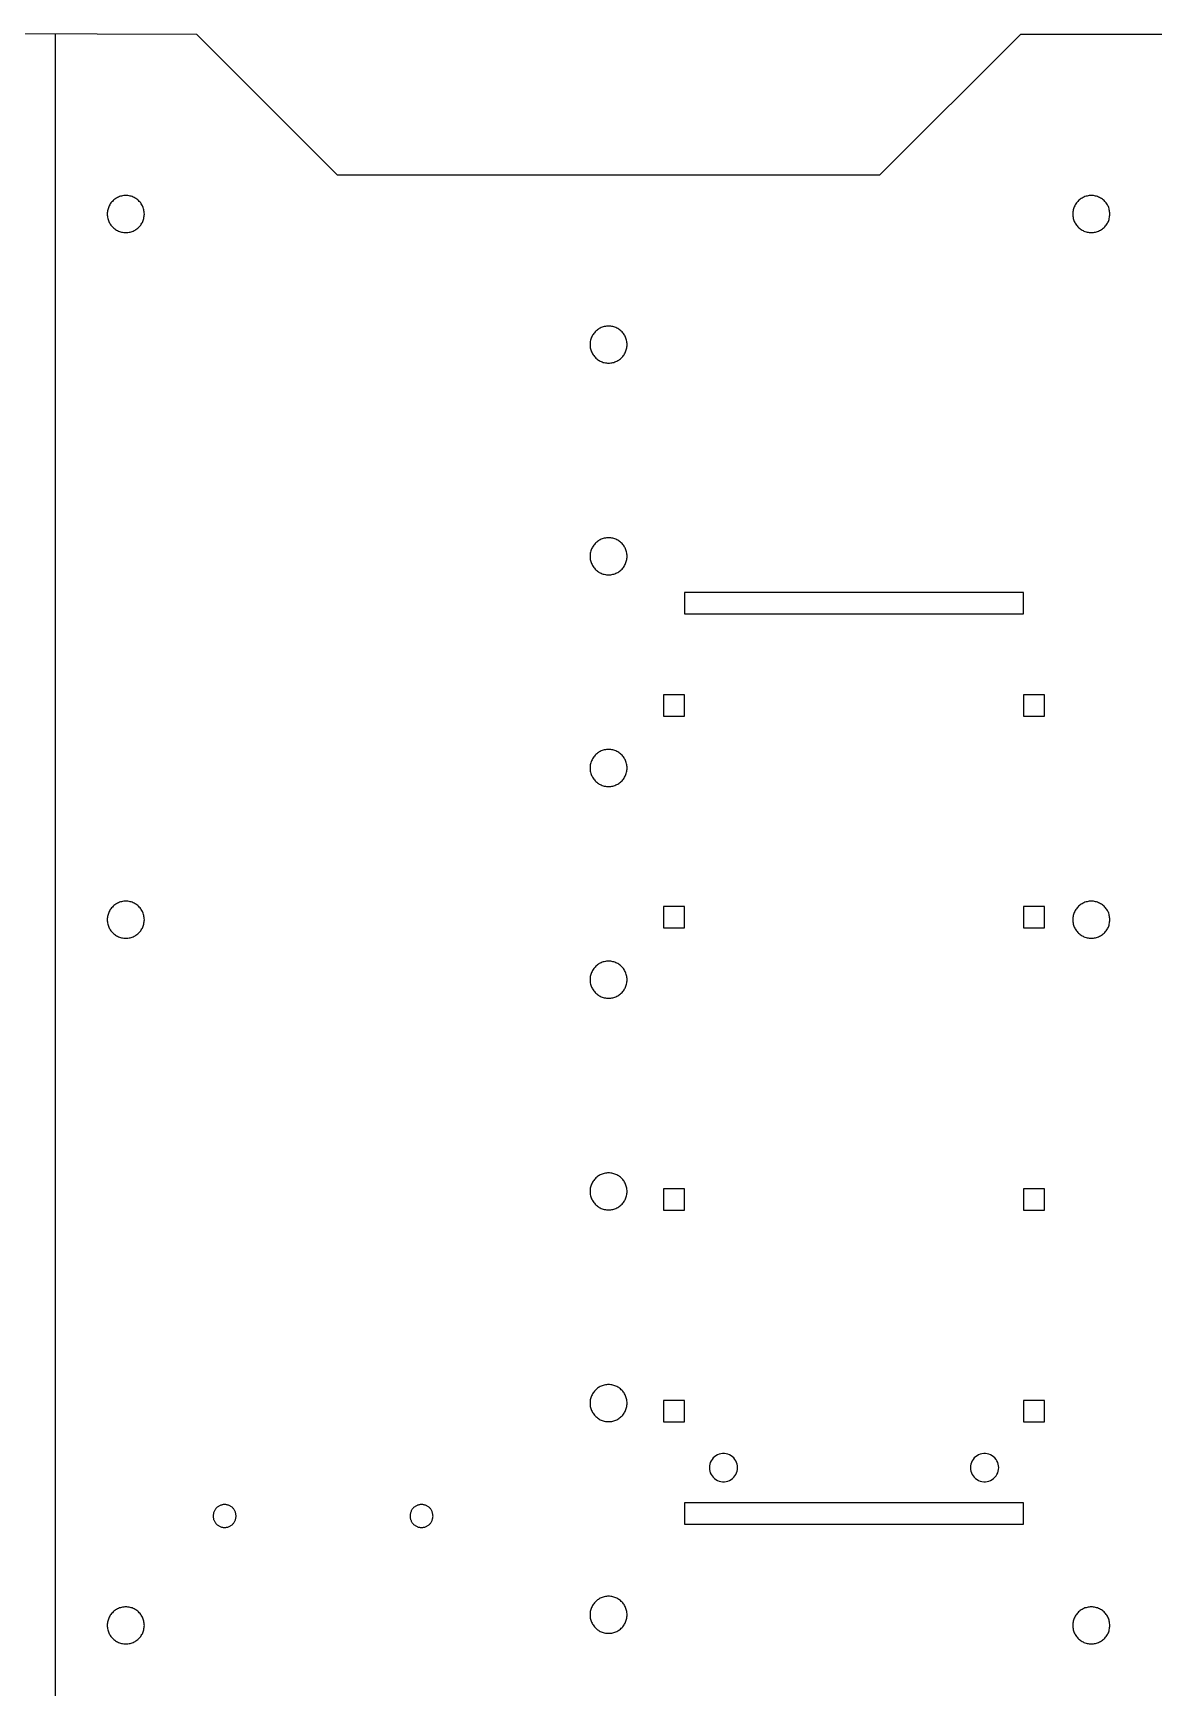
# Model space of a CAD drawing. Extents: x 0 to 785, y 0 to 479.
# Drawn here: x 154.1 to 314, y 243.9 to 478.4 of the extents above; entities that cross this region are included whole.
import ezdxf

# ---------------------------------------------------------------- set-up
doc = ezdxf.new("R2010")
doc.units = 0
doc.layers.add('LAYER_1', color=7, linetype='CONTINUOUS')

msp = doc.modelspace()

# ---------------------------------------------------------------- linework, layer by layer
at = {"layer": 'LAYER_1', "color": 7}
for p, q in [((136.94, 478.42), (177.22, 478.28)), ((157.22, 478.28), (157.22, 0)), ((177.22, 478.28), (197.22, 458.28)), ((274.02, 458.28), (294.02, 478.28)), ((294.02, 478.28), (314.02, 478.28)), ((274.02, 458.28), (197.22, 458.28)), ((169.85, 452.78), (169.85, 452.78)), ((306.65, 452.78), (306.65, 452.78)), ((238.25, 434.28), (238.25, 434.28)), ((238.25, 404.28), (238.25, 404.28)), ((294.4, 399.14), (246.4, 399.14)), ((246.4, 399.14), (246.4, 396.14)), ((294.4, 396.14), (294.4, 399.14)), ((246.4, 396.14), (294.4, 396.14)), ((246.4, 384.64), (243.4, 384.64)), ((243.4, 384.64), (243.4, 381.64)), ((246.4, 381.64), (246.4, 384.64)), ((297.4, 384.64), (294.4, 384.64)), ((294.4, 384.64), (294.4, 381.64)), ((297.4, 381.64), (297.4, 384.64)), ((243.4, 381.64), (246.4, 381.64)), ((294.4, 381.64), (297.4, 381.64)), ((238.25, 374.28), (238.25, 374.28)), ((246.4, 354.64), (243.4, 354.64)), ((243.4, 354.64), (243.4, 351.64)), ((246.4, 351.64), (246.4, 354.64)), ((297.4, 354.64), (294.4, 354.64)), ((294.4, 354.64), (294.4, 351.64)), ((297.4, 351.64), (297.4, 354.64)), ((169.85, 352.78), (169.85, 352.78)), ((306.65, 352.78), (306.65, 352.78)), ((243.4, 351.64), (246.4, 351.64)), ((294.4, 351.64), (297.4, 351.64)), ((238.25, 344.28), (238.25, 344.28)), ((238.25, 314.28), (238.25, 314.28)), ((246.4, 314.64), (243.4, 314.64)), ((243.4, 314.64), (243.4, 311.64)), ((246.4, 311.64), (246.4, 314.64)), ((297.4, 314.64), (294.4, 314.64)), ((294.4, 314.64), (294.4, 311.64)), ((297.4, 311.64), (297.4, 314.64)), ((243.4, 311.64), (246.4, 311.64)), ((294.4, 311.64), (297.4, 311.64)), ((238.25, 284.28), (238.25, 284.28)), ((246.4, 284.64), (243.4, 284.64)), ((243.4, 284.64), (243.4, 281.64)), ((246.4, 281.64), (246.4, 284.64)), ((297.4, 284.64), (294.4, 284.64)), ((294.4, 284.64), (294.4, 281.64)), ((297.4, 281.64), (297.4, 284.64)), ((243.4, 281.64), (246.4, 281.64)), ((294.4, 281.64), (297.4, 281.64)), ((250.83, 276.83), (250.63, 276.68)), ((251.05, 276.95), (250.83, 276.83)), ((251.28, 277.04), (251.05, 276.95)), ((251.53, 277.1), (251.28, 277.04)), ((251.77, 277.14), (251.53, 277.1)), ((252.03, 277.14), (251.77, 277.14)), ((252.27, 277.1), (252.03, 277.14)), ((252.52, 277.04), (252.27, 277.1)), ((252.75, 276.95), (252.52, 277.04)), ((252.97, 276.83), (252.75, 276.95)), ((253.17, 276.68), (252.97, 276.83)), ((287.83, 276.83), (287.62, 276.68)), ((288.05, 276.95), (287.83, 276.83)), ((288.28, 277.04), (288.05, 276.95)), ((288.53, 277.1), (288.28, 277.04)), ((288.77, 277.14), (288.53, 277.1)), ((289.03, 277.14), (288.77, 277.14)), ((289.27, 277.1), (289.03, 277.14)), ((289.52, 277.04), (289.27, 277.1)), ((289.75, 276.95), (289.52, 277.04)), ((289.97, 276.83), (289.75, 276.95)), ((290.17, 276.68), (289.97, 276.83)), ((249.92, 275.39), (249.9, 275.14)), ((249.9, 275.14), (249.92, 274.89)), ((249.96, 275.64), (249.92, 275.39)), ((249.92, 274.89), (249.96, 274.64)), ((250.04, 275.88), (249.96, 275.64)), ((249.96, 274.64), (250.04, 274.4)), ((250.15, 276.1), (250.04, 275.88)), ((250.04, 274.4), (250.15, 274.18)), ((250.28, 276.31), (250.15, 276.1)), ((250.44, 276.51), (250.28, 276.31)), ((250.63, 276.68), (250.44, 276.51)), ((253.36, 276.51), (253.17, 276.68)), ((253.52, 276.31), (253.36, 276.51)), ((253.65, 276.1), (253.52, 276.31)), ((253.76, 275.88), (253.65, 276.1)), ((253.65, 274.18), (253.76, 274.4)), ((253.84, 275.64), (253.76, 275.88)), ((253.76, 274.4), (253.84, 274.64)), ((253.88, 275.39), (253.84, 275.64)), ((253.84, 274.64), (253.88, 274.89)), ((253.9, 275.14), (253.88, 275.39)), ((253.88, 274.89), (253.9, 275.14)), ((286.92, 275.39), (286.9, 275.14)), ((286.9, 275.14), (286.92, 274.89)), ((286.96, 275.64), (286.92, 275.39)), ((286.92, 274.89), (286.96, 274.64)), ((287.04, 275.88), (286.96, 275.64)), ((286.96, 274.64), (287.04, 274.4)), ((287.15, 276.1), (287.04, 275.88)), ((287.04, 274.4), (287.15, 274.18)), ((287.28, 276.31), (287.15, 276.1)), ((287.44, 276.51), (287.28, 276.31)), ((287.62, 276.68), (287.44, 276.51)), ((290.36, 276.51), (290.17, 276.68)), ((290.52, 276.31), (290.36, 276.51)), ((290.65, 276.1), (290.52, 276.31)), ((290.76, 275.88), (290.65, 276.1)), ((290.65, 274.18), (290.76, 274.4)), ((290.84, 275.64), (290.76, 275.88)), ((290.76, 274.4), (290.84, 274.64)), ((290.88, 275.39), (290.84, 275.64)), ((290.84, 274.64), (290.88, 274.89)), ((290.9, 275.14), (290.88, 275.39)), ((290.88, 274.89), (290.9, 275.14)), ((250.15, 274.18), (250.28, 273.96)), ((250.28, 273.96), (250.44, 273.77)), ((250.44, 273.77), (250.63, 273.6)), ((250.63, 273.6), (250.83, 273.45)), ((250.83, 273.45), (251.05, 273.33)), ((251.05, 273.33), (251.28, 273.24)), ((251.28, 273.24), (251.53, 273.17)), ((251.53, 273.17), (251.77, 273.14)), ((251.77, 273.14), (252.03, 273.14)), ((252.03, 273.14), (252.27, 273.17)), ((252.27, 273.17), (252.52, 273.24)), ((252.52, 273.24), (252.75, 273.33)), ((252.75, 273.33), (252.97, 273.45)), ((252.97, 273.45), (253.17, 273.6)), ((253.17, 273.6), (253.36, 273.77)), ((253.36, 273.77), (253.52, 273.96)), ((253.52, 273.96), (253.65, 274.18)), ((287.15, 274.18), (287.28, 273.96)), ((287.28, 273.96), (287.44, 273.77)), ((287.44, 273.77), (287.62, 273.6)), ((287.62, 273.6), (287.83, 273.45)), ((287.83, 273.45), (288.05, 273.33)), ((288.05, 273.33), (288.28, 273.24)), ((288.28, 273.24), (288.53, 273.17)), ((288.53, 273.17), (288.77, 273.14)), ((288.77, 273.14), (289.03, 273.14)), ((289.03, 273.14), (289.27, 273.17)), ((289.27, 273.17), (289.52, 273.24)), ((289.52, 273.24), (289.75, 273.33)), ((289.75, 273.33), (289.97, 273.45)), ((289.97, 273.45), (290.17, 273.6)), ((290.17, 273.6), (290.36, 273.77)), ((290.36, 273.77), (290.52, 273.96)), ((290.52, 273.96), (290.65, 274.18)), ((294.4, 270.14), (246.4, 270.14)), ((246.4, 270.14), (246.4, 267.14)), ((294.4, 267.14), (294.4, 270.14)), ((182.85, 268.28), (182.85, 268.28)), ((210.75, 268.28), (210.75, 268.28)), ((246.4, 267.14), (294.4, 267.14)), ((238.25, 254.28), (238.25, 254.28)), ((169.85, 252.78), (169.85, 252.78)), ((306.65, 252.78), (306.65, 252.78))]:
    msp.add_line(p, q, dxfattribs=at)
for points, knots in [([(169.85, 452.78), (169.84, 452.68), (169.82, 452.48), (169.77, 452.17), (169.7, 451.88), (169.58, 451.6), (169.42, 451.34), (169.24, 451.09), (169.03, 450.87), (168.79, 450.67), (168.54, 450.5), (168.26, 450.37), (167.98, 450.26), (167.68, 450.19), (167.37, 450.16), (167.07, 450.16), (166.77, 450.19), (166.47, 450.26), (166.18, 450.37), (165.91, 450.5), (165.65, 450.67), (165.42, 450.87), (165.21, 451.09), (165.02, 451.34), (164.87, 451.6), (164.75, 451.88), (164.66, 452.17), (164.61, 452.48), (164.59, 452.78), (164.61, 453.09), (164.66, 453.39), (164.75, 453.68), (164.87, 453.96), (165.02, 454.23), (165.21, 454.47), (165.42, 454.69), (165.65, 454.89), (165.91, 455.06), (166.18, 455.2), (166.47, 455.3), (166.77, 455.37), (167.07, 455.41), (167.37, 455.41), (167.68, 455.37), (167.98, 455.3), (168.26, 455.2), (168.54, 455.06), (168.79, 454.89), (169.03, 454.69), (169.24, 454.47), (169.42, 454.23), (169.58, 453.97), (169.7, 453.69), (169.77, 453.39), (169.82, 453.09), (169.84, 452.88), (169.85, 452.78)], [0, 0, 0, 0, 0.308068, 0.613971, 0.91778, 1.218456, 1.521441, 1.82543, 2.13292, 2.439392, 2.745487, 3.051953, 3.358798, 3.665707, 3.968087, 4.270376, 4.572624, 4.879311, 5.186069, 5.492818, 5.79956, 6.106311, 6.413019, 6.715321, 7.017637, 7.319939, 7.626649, 7.933403, 8.240141, 8.546879, 8.853633, 9.160343, 9.462646, 9.764961, 10.067263, 10.37397, 10.68072, 10.987463, 11.294212, 11.60097, 11.907658, 12.209906, 12.512195, 12.814574, 13.121484, 13.428329, 13.734795, 14.04089, 14.347362, 14.654851, 14.958841, 15.261826, 15.562501, 15.86631, 16.172213, 16.480282, 16.480282, 16.480282, 16.480282]), ([(306.65, 452.78), (306.64, 452.68), (306.62, 452.48), (306.57, 452.17), (306.5, 451.88), (306.38, 451.6), (306.22, 451.34), (306.04, 451.09), (305.83, 450.87), (305.59, 450.67), (305.34, 450.5), (305.06, 450.37), (304.78, 450.26), (304.48, 450.19), (304.17, 450.16), (303.87, 450.16), (303.57, 450.19), (303.27, 450.26), (302.98, 450.37), (302.71, 450.5), (302.45, 450.67), (302.22, 450.87), (302.01, 451.09), (301.82, 451.34), (301.67, 451.6), (301.55, 451.88), (301.46, 452.17), (301.41, 452.48), (301.39, 452.78), (301.41, 453.09), (301.46, 453.39), (301.55, 453.68), (301.67, 453.96), (301.82, 454.23), (302.01, 454.47), (302.22, 454.69), (302.45, 454.89), (302.71, 455.06), (302.98, 455.2), (303.27, 455.3), (303.57, 455.37), (303.87, 455.41), (304.17, 455.41), (304.48, 455.37), (304.78, 455.3), (305.06, 455.2), (305.34, 455.06), (305.59, 454.89), (305.83, 454.69), (306.04, 454.47), (306.22, 454.23), (306.38, 453.97), (306.5, 453.69), (306.57, 453.39), (306.62, 453.09), (306.64, 452.88), (306.65, 452.78)], [0, 0, 0, 0, 0.308069, 0.613971, 0.91778, 1.218456, 1.521441, 1.825431, 2.132922, 2.439393, 2.745489, 3.051953, 3.358798, 3.665707, 3.968087, 4.270375, 4.572623, 4.879311, 5.186071, 5.49282, 5.799561, 6.106312, 6.41302, 6.715321, 7.017637, 7.319939, 7.62665, 7.933403, 8.240141, 8.546879, 8.853633, 9.160344, 9.462645, 9.764961, 10.067262, 10.373969, 10.68072, 10.987462, 11.294212, 11.60097, 11.907659, 12.209906, 12.512194, 12.814574, 13.121484, 13.428328, 13.734793, 14.040889, 14.34736, 14.65485, 14.958839, 15.261825, 15.562501, 15.86631, 16.172212, 16.480282, 16.480282, 16.480282, 16.480282]), ([(238.25, 434.28), (238.24, 434.18), (238.22, 433.98), (238.17, 433.67), (238.1, 433.38), (237.98, 433.1), (237.82, 432.84), (237.64, 432.59), (237.43, 432.37), (237.19, 432.17), (236.94, 432), (236.66, 431.87), (236.38, 431.76), (236.08, 431.69), (235.77, 431.66), (235.47, 431.66), (235.17, 431.69), (234.87, 431.76), (234.58, 431.87), (234.31, 432), (234.05, 432.17), (233.82, 432.37), (233.61, 432.59), (233.42, 432.84), (233.27, 433.1), (233.15, 433.38), (233.06, 433.67), (233.01, 433.98), (232.99, 434.28), (233.01, 434.59), (233.06, 434.89), (233.15, 435.18), (233.27, 435.46), (233.42, 435.73), (233.61, 435.97), (233.82, 436.19), (234.05, 436.39), (234.31, 436.56), (234.58, 436.7), (234.87, 436.8), (235.17, 436.87), (235.47, 436.91), (235.77, 436.91), (236.08, 436.87), (236.38, 436.8), (236.66, 436.7), (236.94, 436.56), (237.19, 436.39), (237.43, 436.19), (237.64, 435.97), (237.82, 435.73), (237.98, 435.47), (238.1, 435.19), (238.17, 434.89), (238.22, 434.59), (238.24, 434.38), (238.25, 434.28)], [0, 0, 0, 0, 0.308066, 0.613966, 0.917772, 1.218445, 1.521427, 1.825413, 2.132901, 2.439371, 2.745464, 3.051929, 3.358774, 3.665684, 3.968063, 4.270351, 4.572598, 4.879288, 5.186046, 5.492795, 5.799536, 6.106285, 6.41299, 6.715288, 7.0176, 7.319899, 7.626607, 7.933358, 8.240093, 8.546831, 8.853584, 9.160296, 9.462597, 9.764912, 10.067214, 10.373921, 10.680672, 10.987415, 11.294163, 11.600924, 11.907612, 12.209859, 12.512147, 12.814526, 13.121436, 13.42828, 13.734745, 14.040841, 14.347313, 14.654803, 14.958793, 15.261778, 15.562452, 15.866262, 16.172165, 16.480233, 16.480233, 16.480233, 16.480233]), ([(238.25, 404.28), (238.24, 404.18), (238.22, 403.98), (238.17, 403.67), (238.1, 403.38), (237.98, 403.1), (237.82, 402.84), (237.64, 402.59), (237.43, 402.37), (237.19, 402.17), (236.94, 402), (236.66, 401.87), (236.38, 401.76), (236.08, 401.69), (235.77, 401.66), (235.47, 401.66), (235.17, 401.69), (234.87, 401.76), (234.58, 401.87), (234.31, 402), (234.05, 402.17), (233.82, 402.37), (233.61, 402.59), (233.42, 402.84), (233.27, 403.1), (233.15, 403.38), (233.06, 403.67), (233.01, 403.98), (232.99, 404.28), (233.01, 404.59), (233.06, 404.89), (233.15, 405.18), (233.27, 405.46), (233.42, 405.73), (233.61, 405.97), (233.82, 406.19), (234.05, 406.39), (234.31, 406.56), (234.58, 406.7), (234.87, 406.8), (235.17, 406.87), (235.47, 406.91), (235.77, 406.91), (236.08, 406.87), (236.38, 406.8), (236.66, 406.7), (236.94, 406.56), (237.19, 406.39), (237.43, 406.19), (237.64, 405.97), (237.82, 405.73), (237.98, 405.47), (238.1, 405.19), (238.17, 404.89), (238.22, 404.59), (238.24, 404.38), (238.25, 404.28)], [0, 0, 0, 0, 0.308068, 0.613971, 0.91778, 1.218455, 1.52144, 1.82543, 2.13292, 2.439392, 2.745488, 3.051951, 3.358796, 3.665707, 3.968086, 4.270374, 4.572621, 4.879309, 5.18607, 5.492818, 5.799562, 6.106312, 6.413019, 6.71532, 7.017635, 7.319937, 7.626648, 7.933401, 8.240139, 8.546878, 8.853631, 9.160342, 9.462643, 9.764958, 10.06726, 10.373967, 10.680718, 10.987461, 11.294209, 11.60097, 11.907658, 12.209905, 12.512193, 12.814571, 13.121483, 13.428328, 13.734791, 14.040887, 14.347359, 14.654848, 14.958838, 15.261823, 15.562499, 15.866307, 16.17221, 16.480279, 16.480279, 16.480279, 16.480279]), ([(238.25, 374.28), (238.24, 374.18), (238.22, 373.98), (238.17, 373.67), (238.1, 373.38), (237.98, 373.1), (237.82, 372.84), (237.64, 372.59), (237.43, 372.37), (237.19, 372.17), (236.94, 372), (236.66, 371.87), (236.38, 371.76), (236.08, 371.69), (235.77, 371.66), (235.47, 371.66), (235.17, 371.69), (234.87, 371.76), (234.58, 371.87), (234.31, 372), (234.05, 372.17), (233.82, 372.37), (233.61, 372.59), (233.42, 372.84), (233.27, 373.1), (233.15, 373.38), (233.06, 373.67), (233.01, 373.98), (232.99, 374.28), (233.01, 374.59), (233.06, 374.89), (233.15, 375.18), (233.27, 375.46), (233.42, 375.73), (233.61, 375.97), (233.82, 376.19), (234.05, 376.39), (234.31, 376.56), (234.58, 376.7), (234.87, 376.8), (235.17, 376.87), (235.47, 376.91), (235.77, 376.91), (236.08, 376.87), (236.38, 376.8), (236.66, 376.7), (236.94, 376.56), (237.19, 376.39), (237.43, 376.19), (237.64, 375.97), (237.82, 375.73), (237.98, 375.47), (238.1, 375.19), (238.17, 374.89), (238.22, 374.59), (238.24, 374.38), (238.25, 374.28)], [0, 0, 0, 0, 0.308066, 0.613968, 0.917775, 1.218451, 1.521435, 1.825423, 2.132912, 2.439383, 2.745478, 3.051943, 3.358787, 3.665697, 3.968076, 4.270364, 4.572611, 4.879299, 5.186059, 5.492807, 5.799549, 6.1063, 6.413006, 6.715306, 7.017621, 7.319922, 7.626631, 7.933384, 8.240119, 8.546857, 8.853608, 9.160316, 9.462619, 9.764933, 10.067232, 10.373939, 10.68069, 10.987432, 11.29418, 11.600939, 11.907629, 12.209876, 12.512164, 12.814543, 13.121453, 13.428297, 13.734762, 14.040857, 14.347329, 14.654818, 14.958805, 15.261789, 15.562466, 15.866273, 16.172174, 16.480241, 16.480241, 16.480241, 16.480241]), ([(169.85, 352.78), (169.84, 352.68), (169.82, 352.48), (169.77, 352.17), (169.7, 351.88), (169.58, 351.6), (169.42, 351.34), (169.24, 351.09), (169.03, 350.87), (168.79, 350.67), (168.54, 350.5), (168.26, 350.37), (167.98, 350.26), (167.68, 350.19), (167.37, 350.16), (167.07, 350.16), (166.77, 350.19), (166.47, 350.26), (166.18, 350.37), (165.91, 350.5), (165.65, 350.67), (165.42, 350.87), (165.21, 351.09), (165.02, 351.34), (164.87, 351.6), (164.75, 351.88), (164.66, 352.17), (164.61, 352.48), (164.59, 352.78), (164.61, 353.09), (164.66, 353.39), (164.75, 353.68), (164.87, 353.96), (165.02, 354.23), (165.21, 354.47), (165.42, 354.69), (165.65, 354.89), (165.91, 355.06), (166.18, 355.2), (166.47, 355.3), (166.77, 355.37), (167.07, 355.41), (167.37, 355.41), (167.68, 355.37), (167.98, 355.3), (168.26, 355.2), (168.54, 355.06), (168.79, 354.89), (169.03, 354.69), (169.24, 354.47), (169.42, 354.23), (169.58, 353.97), (169.7, 353.69), (169.77, 353.39), (169.82, 353.09), (169.84, 352.88), (169.85, 352.78)], [0, 0, 0, 0, 0.308066, 0.613968, 0.917775, 1.218451, 1.521435, 1.825422, 2.132912, 2.439383, 2.745478, 3.051943, 3.358788, 3.665698, 3.968078, 4.270367, 4.572615, 4.879302, 5.186061, 5.492809, 5.799551, 6.106302, 6.413008, 6.715309, 7.017624, 7.319926, 7.626633, 7.933385, 8.240123, 8.546858, 8.853611, 9.160319, 9.462622, 9.764937, 10.067237, 10.373943, 10.680693, 10.987436, 11.294184, 11.600943, 11.90763, 12.209878, 12.512167, 12.814547, 13.121457, 13.428302, 13.734767, 14.040862, 14.347333, 14.654822, 14.958811, 15.261794, 15.56247, 15.866276, 16.172178, 16.480244, 16.480244, 16.480244, 16.480244]), ([(306.65, 352.78), (306.64, 352.68), (306.62, 352.48), (306.57, 352.17), (306.5, 351.88), (306.38, 351.6), (306.22, 351.34), (306.04, 351.09), (305.83, 350.87), (305.59, 350.67), (305.34, 350.5), (305.06, 350.37), (304.78, 350.26), (304.48, 350.19), (304.17, 350.16), (303.87, 350.16), (303.57, 350.19), (303.27, 350.26), (302.98, 350.37), (302.71, 350.5), (302.45, 350.67), (302.22, 350.87), (302.01, 351.09), (301.82, 351.34), (301.67, 351.6), (301.55, 351.88), (301.46, 352.17), (301.41, 352.48), (301.39, 352.78), (301.41, 353.09), (301.46, 353.39), (301.55, 353.68), (301.67, 353.96), (301.82, 354.23), (302.01, 354.47), (302.22, 354.69), (302.45, 354.89), (302.71, 355.06), (302.98, 355.2), (303.27, 355.3), (303.57, 355.37), (303.87, 355.41), (304.17, 355.41), (304.48, 355.37), (304.78, 355.3), (305.06, 355.2), (305.34, 355.06), (305.59, 354.89), (305.83, 354.69), (306.04, 354.47), (306.22, 354.23), (306.38, 353.97), (306.5, 353.69), (306.57, 353.39), (306.62, 353.09), (306.64, 352.88), (306.65, 352.78)], [0, 0, 0, 0, 0.308067, 0.613968, 0.917775, 1.218451, 1.521436, 1.825423, 2.132913, 2.439385, 2.745479, 3.051945, 3.358789, 3.665698, 3.968078, 4.270366, 4.572614, 4.879302, 5.186061, 5.492811, 5.799551, 6.106302, 6.413009, 6.71531, 7.017624, 7.319925, 7.626634, 7.933386, 8.240122, 8.546858, 8.85361, 9.160319, 9.462621, 9.764936, 10.067236, 10.373942, 10.680692, 10.987433, 11.294184, 11.600942, 11.90763, 12.209878, 12.512166, 12.814546, 13.121455, 13.428299, 13.734764, 14.040859, 14.347331, 14.65482, 14.958808, 15.261793, 15.562469, 15.866275, 16.172177, 16.480244, 16.480244, 16.480244, 16.480244]), ([(238.25, 344.28), (238.24, 344.18), (238.22, 343.98), (238.17, 343.67), (238.1, 343.38), (237.98, 343.1), (237.82, 342.84), (237.64, 342.59), (237.43, 342.37), (237.19, 342.17), (236.94, 342), (236.66, 341.87), (236.38, 341.76), (236.08, 341.69), (235.77, 341.66), (235.47, 341.66), (235.17, 341.69), (234.87, 341.76), (234.58, 341.87), (234.31, 342), (234.05, 342.17), (233.82, 342.37), (233.61, 342.59), (233.42, 342.84), (233.27, 343.1), (233.15, 343.38), (233.06, 343.67), (233.01, 343.98), (232.99, 344.28), (233.01, 344.59), (233.06, 344.89), (233.15, 345.18), (233.27, 345.46), (233.42, 345.73), (233.61, 345.97), (233.82, 346.19), (234.05, 346.39), (234.31, 346.56), (234.58, 346.7), (234.87, 346.8), (235.17, 346.87), (235.47, 346.91), (235.77, 346.91), (236.08, 346.87), (236.38, 346.8), (236.66, 346.7), (236.94, 346.56), (237.19, 346.39), (237.43, 346.19), (237.64, 345.97), (237.82, 345.73), (237.98, 345.47), (238.1, 345.19), (238.17, 344.89), (238.22, 344.59), (238.24, 344.38), (238.25, 344.28)], [0, 0, 0, 0, 0.308068, 0.613969, 0.917775, 1.21845, 1.521434, 1.825423, 2.132912, 2.439383, 2.745478, 3.051942, 3.358786, 3.665698, 3.968077, 4.270365, 4.572611, 4.879302, 5.18606, 5.492809, 5.79955, 6.106301, 6.413008, 6.715309, 7.017623, 7.319924, 7.626633, 7.933385, 8.240121, 8.546856, 8.853609, 9.160318, 9.462619, 9.764934, 10.067234, 10.37394, 10.680691, 10.987433, 11.294182, 11.600941, 11.907629, 12.209875, 12.512162, 12.814543, 13.121454, 13.428299, 13.734762, 14.040858, 14.347328, 14.654817, 14.958807, 15.261791, 15.562465, 15.866272, 16.172174, 16.48024, 16.48024, 16.48024, 16.48024]), ([(238.25, 314.28), (238.24, 314.18), (238.22, 313.98), (238.17, 313.67), (238.1, 313.38), (237.98, 313.1), (237.82, 312.84), (237.64, 312.59), (237.43, 312.37), (237.19, 312.17), (236.94, 312), (236.66, 311.87), (236.38, 311.76), (236.08, 311.69), (235.77, 311.66), (235.47, 311.66), (235.17, 311.69), (234.87, 311.76), (234.58, 311.87), (234.31, 312), (234.05, 312.17), (233.82, 312.37), (233.61, 312.59), (233.42, 312.84), (233.27, 313.1), (233.15, 313.38), (233.06, 313.67), (233.01, 313.98), (232.99, 314.28), (233.01, 314.59), (233.06, 314.89), (233.15, 315.18), (233.27, 315.46), (233.42, 315.73), (233.61, 315.97), (233.82, 316.19), (234.05, 316.39), (234.31, 316.56), (234.58, 316.7), (234.87, 316.8), (235.17, 316.87), (235.47, 316.91), (235.77, 316.91), (236.08, 316.87), (236.38, 316.8), (236.66, 316.7), (236.94, 316.56), (237.19, 316.39), (237.43, 316.19), (237.64, 315.97), (237.82, 315.73), (237.98, 315.47), (238.1, 315.19), (238.17, 314.89), (238.22, 314.59), (238.24, 314.38), (238.25, 314.28)], [0, 0, 0, 0, 0.308067, 0.613968, 0.917775, 1.218451, 1.521436, 1.825424, 2.132912, 2.439384, 2.745479, 3.051944, 3.358788, 3.665698, 3.968077, 4.270365, 4.572612, 4.879302, 5.186061, 5.492809, 5.799551, 6.106302, 6.413008, 6.715308, 7.017622, 7.319925, 7.626634, 7.933385, 8.240122, 8.546857, 8.853609, 9.160319, 9.462619, 9.764935, 10.067235, 10.373941, 10.680691, 10.987434, 11.294182, 11.600942, 11.90763, 12.209876, 12.512163, 12.814544, 13.121455, 13.428299, 13.734762, 14.040858, 14.347329, 14.654818, 14.958806, 15.261791, 15.562466, 15.866273, 16.172174, 16.480241, 16.480241, 16.480241, 16.480241]), ([(238.25, 284.28), (238.24, 284.18), (238.22, 283.98), (238.17, 283.67), (238.1, 283.38), (237.98, 283.1), (237.82, 282.84), (237.64, 282.59), (237.43, 282.37), (237.19, 282.17), (236.94, 282), (236.66, 281.87), (236.38, 281.76), (236.08, 281.69), (235.77, 281.66), (235.47, 281.66), (235.17, 281.69), (234.87, 281.76), (234.58, 281.87), (234.31, 282), (234.05, 282.17), (233.82, 282.37), (233.61, 282.59), (233.42, 282.84), (233.27, 283.1), (233.15, 283.38), (233.06, 283.67), (233.01, 283.98), (232.99, 284.28), (233.01, 284.59), (233.06, 284.89), (233.15, 285.18), (233.27, 285.46), (233.42, 285.73), (233.61, 285.97), (233.82, 286.19), (234.05, 286.39), (234.31, 286.56), (234.58, 286.7), (234.87, 286.8), (235.17, 286.87), (235.47, 286.91), (235.77, 286.91), (236.08, 286.87), (236.38, 286.8), (236.66, 286.7), (236.94, 286.56), (237.19, 286.39), (237.43, 286.19), (237.64, 285.97), (237.82, 285.73), (237.98, 285.47), (238.1, 285.19), (238.17, 284.89), (238.22, 284.59), (238.24, 284.38), (238.25, 284.28)], [0, 0, 0, 0, 0.308067, 0.613968, 0.917776, 1.218451, 1.521435, 1.825424, 2.132912, 2.439384, 2.745479, 3.051944, 3.358787, 3.665697, 3.968076, 4.270364, 4.572611, 4.879299, 5.186059, 5.492807, 5.799549, 6.1063, 6.413006, 6.715307, 7.017621, 7.319922, 7.626631, 7.933382, 8.24012, 8.546856, 8.853608, 9.160319, 9.46262, 9.764934, 10.067236, 10.37394, 10.68069, 10.987432, 11.294182, 11.600941, 11.907629, 12.209876, 12.512164, 12.814543, 13.121454, 13.428299, 13.734763, 14.040858, 14.347328, 14.654815, 14.958805, 15.261788, 15.562464, 15.866272, 16.172173, 16.480241, 16.480241, 16.480241, 16.480241]), ([(182.85, 268.28), (182.84, 268.22), (182.83, 268.09), (182.8, 267.91), (182.75, 267.72), (182.68, 267.55), (182.59, 267.39), (182.47, 267.24), (182.34, 267.1), (182.2, 266.98), (182.04, 266.87), (181.87, 266.79), (181.69, 266.72), (181.5, 266.68), (181.32, 266.66), (181.13, 266.66), (180.94, 266.68), (180.76, 266.72), (180.58, 266.79), (180.41, 266.87), (180.25, 266.98), (180.1, 267.1), (179.97, 267.24), (179.86, 267.39), (179.77, 267.55), (179.69, 267.72), (179.64, 267.9), (179.61, 268.09), (179.59, 268.28), (179.61, 268.47), (179.64, 268.66), (179.69, 268.84), (179.77, 269.01), (179.86, 269.18), (179.97, 269.33), (180.1, 269.47), (180.25, 269.59), (180.41, 269.69), (180.58, 269.78), (180.76, 269.84), (180.94, 269.89), (181.13, 269.91), (181.32, 269.91), (181.5, 269.89), (181.69, 269.84), (181.87, 269.78), (182.04, 269.69), (182.2, 269.59), (182.34, 269.47), (182.47, 269.33), (182.59, 269.18), (182.68, 269.01), (182.75, 268.84), (182.8, 268.66), (182.83, 268.47), (182.84, 268.35), (182.85, 268.28)], [0, 0, 0, 0, 0.190708, 0.380075, 0.568145, 0.754278, 0.94184, 1.130024, 1.320373, 1.510093, 1.699581, 1.889297, 2.079248, 2.269241, 2.456428, 2.643558, 2.830663, 3.020518, 3.210416, 3.400309, 3.590197, 3.780091, 3.969955, 4.157093, 4.34424, 4.53138, 4.721247, 4.911141, 5.101025, 5.29091, 5.480804, 5.670671, 5.85781, 6.044958, 6.232096, 6.42196, 6.611854, 6.801742, 6.991635, 7.181533, 7.371388, 7.558493, 7.745623, 7.93281, 8.122802, 8.312754, 8.50247, 8.691957, 8.881678, 9.072029, 9.260211, 9.447772, 9.633905, 9.821975, 10.011343, 10.202052, 10.202052, 10.202052, 10.202052]), ([(210.75, 268.28), (210.74, 268.22), (210.73, 268.09), (210.7, 267.91), (210.65, 267.72), (210.58, 267.55), (210.49, 267.39), (210.37, 267.24), (210.24, 267.1), (210.1, 266.98), (209.94, 266.87), (209.77, 266.79), (209.59, 266.72), (209.4, 266.68), (209.22, 266.66), (209.03, 266.66), (208.84, 266.68), (208.66, 266.72), (208.48, 266.79), (208.31, 266.87), (208.15, 266.98), (208, 267.1), (207.87, 267.24), (207.76, 267.39), (207.67, 267.55), (207.59, 267.72), (207.54, 267.9), (207.51, 268.09), (207.49, 268.28), (207.51, 268.47), (207.54, 268.66), (207.59, 268.84), (207.67, 269.01), (207.76, 269.18), (207.87, 269.33), (208, 269.47), (208.15, 269.59), (208.31, 269.69), (208.48, 269.78), (208.66, 269.84), (208.84, 269.89), (209.03, 269.91), (209.22, 269.91), (209.4, 269.89), (209.59, 269.84), (209.77, 269.78), (209.94, 269.69), (210.1, 269.59), (210.24, 269.47), (210.37, 269.33), (210.49, 269.18), (210.58, 269.01), (210.65, 268.84), (210.7, 268.66), (210.73, 268.47), (210.74, 268.35), (210.75, 268.28)], [0, 0, 0, 0, 0.190708, 0.380075, 0.568146, 0.754279, 0.94184, 1.130022, 1.320372, 1.510092, 1.699579, 1.889296, 2.079248, 2.269239, 2.456426, 2.643556, 2.830661, 3.020517, 3.210416, 3.40031, 3.590196, 3.780089, 3.969956, 4.157093, 4.344238, 4.531378, 4.721245, 4.911139, 5.101023, 5.290908, 5.480802, 5.670669, 5.857808, 6.044955, 6.232094, 6.421958, 6.611851, 6.801737, 6.991631, 7.18153, 7.371386, 7.558491, 7.745621, 7.932808, 8.122799, 8.312751, 8.502468, 8.691954, 8.881674, 9.072025, 9.260207, 9.447768, 9.633901, 9.821972, 10.011339, 10.202048, 10.202048, 10.202048, 10.202048]), ([(238.25, 254.28), (238.24, 254.18), (238.22, 253.98), (238.17, 253.67), (238.1, 253.38), (237.98, 253.1), (237.82, 252.84), (237.64, 252.59), (237.43, 252.37), (237.19, 252.17), (236.94, 252), (236.66, 251.87), (236.38, 251.76), (236.08, 251.69), (235.77, 251.66), (235.47, 251.66), (235.17, 251.69), (234.87, 251.76), (234.58, 251.87), (234.31, 252), (234.05, 252.17), (233.82, 252.37), (233.61, 252.59), (233.42, 252.84), (233.27, 253.1), (233.15, 253.38), (233.06, 253.67), (233.01, 253.98), (232.99, 254.28), (233.01, 254.59), (233.06, 254.89), (233.15, 255.18), (233.27, 255.46), (233.42, 255.73), (233.61, 255.97), (233.82, 256.19), (234.05, 256.39), (234.31, 256.56), (234.58, 256.7), (234.87, 256.8), (235.17, 256.87), (235.47, 256.91), (235.77, 256.91), (236.08, 256.87), (236.38, 256.8), (236.66, 256.7), (236.94, 256.56), (237.19, 256.39), (237.43, 256.19), (237.64, 255.97), (237.82, 255.73), (237.98, 255.47), (238.1, 255.19), (238.17, 254.89), (238.22, 254.59), (238.24, 254.38), (238.25, 254.28)], [0, 0, 0, 0, 0.308066, 0.613968, 0.917775, 1.218451, 1.521435, 1.825423, 2.132911, 2.439383, 2.745478, 3.051943, 3.358787, 3.665697, 3.968076, 4.270364, 4.57261, 4.879299, 5.186059, 5.492807, 5.799549, 6.1063, 6.413006, 6.715306, 7.01762, 7.319922, 7.626631, 7.933383, 8.240119, 8.546856, 8.853607, 9.160316, 9.462617, 9.764932, 10.067232, 10.373938, 10.680689, 10.987431, 11.29418, 11.600938, 11.907628, 12.209875, 12.512163, 12.814542, 13.121452, 13.428297, 13.734762, 14.040857, 14.347328, 14.654817, 14.958806, 15.26179, 15.562465, 15.866272, 16.172173, 16.48024, 16.48024, 16.48024, 16.48024]), ([(169.85, 252.78), (169.84, 252.68), (169.82, 252.48), (169.77, 252.17), (169.7, 251.88), (169.58, 251.6), (169.42, 251.34), (169.24, 251.09), (169.03, 250.87), (168.79, 250.67), (168.54, 250.5), (168.26, 250.37), (167.98, 250.26), (167.68, 250.19), (167.37, 250.16), (167.07, 250.16), (166.77, 250.19), (166.47, 250.26), (166.18, 250.37), (165.91, 250.5), (165.65, 250.67), (165.42, 250.87), (165.21, 251.09), (165.02, 251.34), (164.87, 251.6), (164.75, 251.88), (164.66, 252.17), (164.61, 252.48), (164.59, 252.78), (164.61, 253.09), (164.66, 253.39), (164.75, 253.68), (164.87, 253.96), (165.02, 254.23), (165.21, 254.47), (165.42, 254.69), (165.65, 254.89), (165.91, 255.06), (166.18, 255.2), (166.47, 255.3), (166.77, 255.37), (167.07, 255.41), (167.37, 255.41), (167.68, 255.37), (167.98, 255.3), (168.26, 255.2), (168.54, 255.06), (168.79, 254.89), (169.03, 254.69), (169.24, 254.47), (169.42, 254.23), (169.58, 253.97), (169.7, 253.69), (169.77, 253.39), (169.82, 253.09), (169.84, 252.88), (169.85, 252.78)], [0, 0, 0, 0, 0.308066, 0.613967, 0.917775, 1.21845, 1.521434, 1.825422, 2.132911, 2.439382, 2.745477, 3.051943, 3.358787, 3.665696, 3.968076, 4.270365, 4.572613, 4.879298, 5.186056, 5.492807, 5.799549, 6.106299, 6.413005, 6.715306, 7.017621, 7.319922, 7.626632, 7.933383, 8.240119, 8.546857, 8.853608, 9.160316, 9.462619, 9.764934, 10.067234, 10.373941, 10.680692, 10.987432, 11.294182, 11.600939, 11.907627, 12.209874, 12.512163, 12.814543, 13.121454, 13.428299, 13.734764, 14.040858, 14.347329, 14.654818, 14.958806, 15.26179, 15.562466, 15.866272, 16.172173, 16.480241, 16.480241, 16.480241, 16.480241]), ([(306.65, 252.78), (306.64, 252.68), (306.62, 252.48), (306.57, 252.17), (306.5, 251.88), (306.38, 251.6), (306.22, 251.34), (306.04, 251.09), (305.83, 250.87), (305.59, 250.67), (305.34, 250.5), (305.06, 250.37), (304.78, 250.26), (304.48, 250.19), (304.17, 250.16), (303.87, 250.16), (303.57, 250.19), (303.27, 250.26), (302.98, 250.37), (302.71, 250.5), (302.45, 250.67), (302.22, 250.87), (302.01, 251.09), (301.82, 251.34), (301.67, 251.6), (301.55, 251.88), (301.46, 252.17), (301.41, 252.48), (301.39, 252.78), (301.41, 253.09), (301.46, 253.39), (301.55, 253.68), (301.67, 253.96), (301.82, 254.23), (302.01, 254.47), (302.22, 254.69), (302.45, 254.89), (302.71, 255.06), (302.98, 255.2), (303.27, 255.3), (303.57, 255.37), (303.87, 255.41), (304.17, 255.41), (304.48, 255.37), (304.78, 255.3), (305.06, 255.2), (305.34, 255.06), (305.59, 254.89), (305.83, 254.69), (306.04, 254.47), (306.22, 254.23), (306.38, 253.97), (306.5, 253.69), (306.57, 253.39), (306.62, 253.09), (306.64, 252.88), (306.65, 252.78)], [0, 0, 0, 0, 0.308067, 0.613967, 0.917775, 1.21845, 1.521435, 1.825423, 2.132912, 2.439384, 2.745479, 3.051943, 3.358788, 3.665697, 3.968077, 4.270365, 4.572611, 4.8793, 5.186059, 5.492809, 5.799549, 6.1063, 6.413006, 6.715307, 7.017621, 7.319922, 7.626632, 7.933383, 8.240119, 8.546856, 8.853607, 9.160316, 9.462618, 9.764933, 10.067233, 10.37394, 10.68069, 10.987431, 11.29418, 11.60094, 11.907628, 12.209876, 12.512164, 12.814543, 13.121453, 13.428297, 13.734762, 14.040856, 14.347328, 14.654817, 14.958805, 15.26179, 15.562467, 15.866272, 16.172173, 16.480242, 16.480242, 16.480242, 16.480242])]:
    msp.add_open_spline(points, degree=3, knots=knots, dxfattribs=at)

doc.saveas('drawing.dxf')
